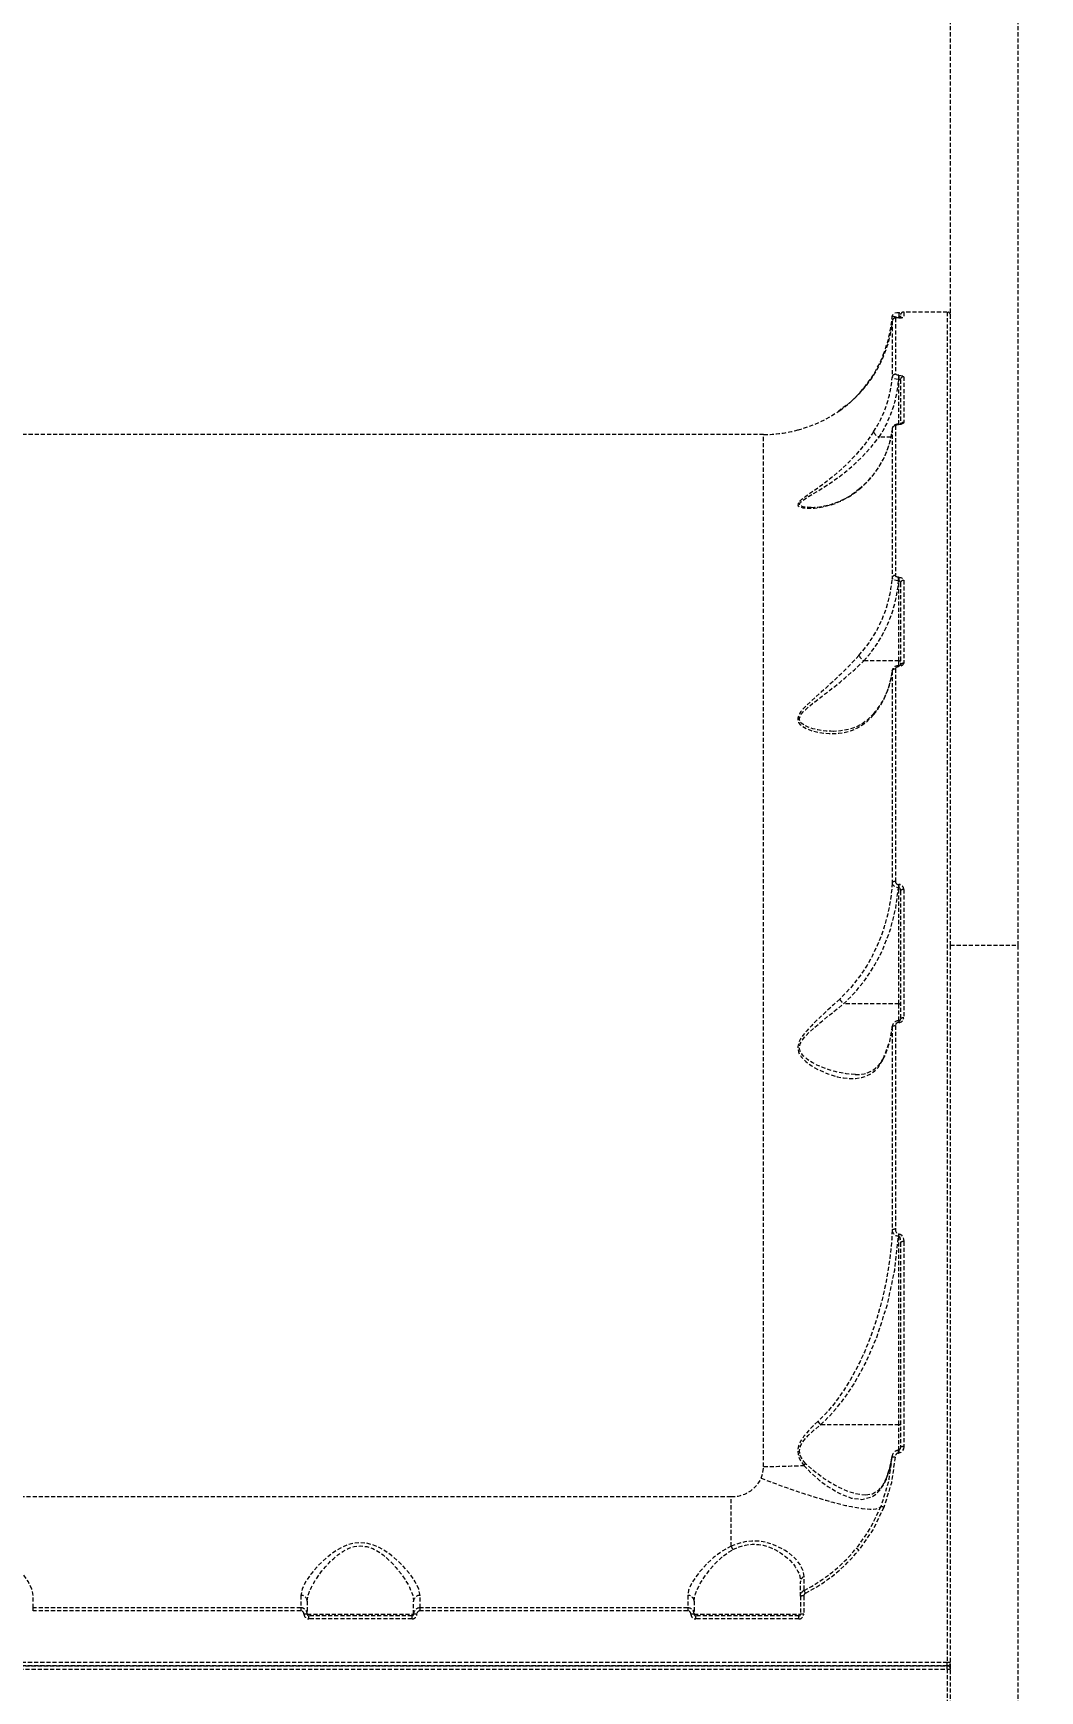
# Model space of a CAD drawing. Header units: millimetres. Extents: x -4585 to 3287, y -4875 to 2880.
# Drawn here: x -1965 to -1652, y 13 to 528 of the extents above; entities that cross this region are included whole.
import ezdxf

# ---------------------------------------------------------------- set-up
doc = ezdxf.new("R2010")
doc.units = ezdxf.units.MM
doc.linetypes.add('HIDDEN', pattern=[1.905, 1.27, -0.635])
for name, color, linetype in [('DIKOM_ОБЪЕКТ', 7, 'Continuous'), ('DIKOM_РАЗМЕР_ЗОНА', 7, 'Continuous'), ('DIKOM_РАЗМЕР_ОБЪЕКТА', 7, 'Continuous')]:
    doc.layers.add(name, color=color, linetype=linetype)
doc.styles.add('style1', font='arialbd.ttf', dxfattribs={"width": 0.8})
doc.dimstyles.new('1-50', dxfattribs={"dimtxt": 300, "dimasz": 200, "dimexe": 100, "dimexo": 0, "dimgap": 100, "dimtad": 1, "dimtxsty": 'style1', "dimcen": 200, "dimclrd": 7, "dimclre": 7, "dimclrt": 7, "dimadec": 1, "dimazin": 2, "dimtfac": 1, "dimtmove": 0, "dimatfit": 2, "dimfxl": 0, "dimlwd": 25, "dimlwe": 18, "dimarcsym": 0})

# ---------------------------------------------------------------- blocks, each defined once
blk = doc.blocks.new('*D4')
at = {"layer": 'Defpoints', "color": 0, "transparency": 16777216}
for p in [(830.37, 1380.22), (-2665.79, -2076.15), (1192.87, -2076.15)]:
    blk.add_point(p, dxfattribs=at)
at = {"layer": 'DIKOM_РАЗМЕР_ОБЪЕКТА', "color": 7, "lineweight": 18, "transparency": 16777216}
for p, q in [((830.37, 1380.22), (-2765.79, 1380.22)), ((1192.87, -2076.15), (-2765.79, -2076.15))]:
    blk.add_line(p, q, dxfattribs=at)
at = {"layer": 'DIKOM_РАЗМЕР_ОБЪЕКТА', "color": 7, "lineweight": 25, "transparency": 16777216}
blk.add_line((-2665.79, 1180.22), (-2665.79, -1876.15), dxfattribs=at)
at = {"layer": 'DIKOM_РАЗМЕР_ОБЪЕКТА', "color": 7, "transparency": 16777216}
for points in [[(-2699.12, 1180.22), (-2632.45, 1180.22), (-2665.79, 1380.22)], [(-2699.12, -1876.15), (-2632.45, -1876.15), (-2665.79, -2076.15)]]:
    blk.add_solid(points, dxfattribs=at)
at = {"layer": 'DIKOM_РАЗМЕР_ОБЪЕКТА', "color": 7, "transparency": 16777216, "insert": (-2918.96, -347.96), "char_height": 300, "attachment_point": 5, "rotation": 90, "style": 'style1'}
blk.add_mtext('3460', dxfattribs=at)
blk = doc.blocks.new('*D5')
at = {"layer": 'Defpoints', "color": 0, "transparency": 16777216}
for p in [(1786.15, 2879.61), (-4134.58, -4075.32), (1786.15, -4075.32)]:
    blk.add_point(p, dxfattribs=at)
at = {"layer": 'DIKOM_РАЗМЕР_ЗОНА', "color": 7, "lineweight": 18, "transparency": 16777216}
for p, q in [((1786.15, 2879.61), (-4234.58, 2879.61)), ((1786.15, -4075.32), (-4234.58, -4075.32))]:
    blk.add_line(p, q, dxfattribs=at)
at = {"layer": 'DIKOM_РАЗМЕР_ЗОНА', "color": 7, "lineweight": 25, "transparency": 16777216}
blk.add_line((-4134.58, 2679.61), (-4134.58, -3875.32), dxfattribs=at)
at = {"layer": 'DIKOM_РАЗМЕР_ЗОНА', "color": 7, "transparency": 16777216}
for points in [[(-4167.91, 2679.61), (-4101.24, 2679.61), (-4134.58, 2879.61)], [(-4167.91, -3875.32), (-4101.24, -3875.32), (-4134.58, -4075.32)]]:
    blk.add_solid(points, dxfattribs=at)
at = {"layer": 'DIKOM_РАЗМЕР_ЗОНА', "color": 7, "transparency": 16777216, "insert": (-4387.85, -597.85), "char_height": 300, "attachment_point": 5, "rotation": 90, "style": 'style1'}
blk.add_mtext('6960', dxfattribs=at)
blk = doc.blocks.new('*D6')
at = {"layer": 'Defpoints', "color": 0, "transparency": 16777216}
for p in [(1786.87, 89.91), (-2187.13, -162.46), (1786.87, -2650.25)]:
    blk.add_point(p, dxfattribs=at)
at = {"layer": 'DIKOM_РАЗМЕР_ОБЪЕКТА', "color": 7, "lineweight": 18, "transparency": 16777216}
for p, q in [((1786.87, 89.91), (1786.87, -2750.25)), ((-2187.13, -162.46), (-2187.13, -2750.25))]:
    blk.add_line(p, q, dxfattribs=at)
at = {"layer": 'DIKOM_РАЗМЕР_ОБЪЕКТА', "color": 7, "lineweight": 25, "transparency": 16777216}
blk.add_line((-1987.13, -2650.25), (1586.87, -2650.25), dxfattribs=at)
at = {"layer": 'DIKOM_РАЗМЕР_ОБЪЕКТА', "color": 7, "transparency": 16777216}
for points in [[(-1987.13, -2616.92), (-1987.13, -2683.59), (-2187.13, -2650.25)], [(1586.87, -2616.92), (1586.87, -2683.59), (1786.87, -2650.25)]]:
    blk.add_solid(points, dxfattribs=at)
at = {"layer": 'DIKOM_РАЗМЕР_ОБЪЕКТА', "color": 7, "transparency": 16777216, "insert": (-200.13, -2397.08), "char_height": 300, "attachment_point": 5, "style": 'style1'}
blk.add_mtext('4000', dxfattribs=at)

msp = doc.modelspace()

# ---------------------------------------------------------------- linework, layer by layer
at = {"layer": 'DIKOM_ОБЪЕКТ', "color": 7, "linetype": 'HIDDEN', "lineweight": 15}
for p, q in [((-1680.131, 244.698), (-1680.131, 822.153)), ((-1659.131, 244.698), (-1659.131, 771.115)), ((-1698.118, 439.925), (-1698.188, 439.987)), ((-1698.188, 438.32), (-1698.188, 420.928)), ((-1697.191, 439.242), (-1697.191, 421.812)), ((-1696.235, 439.355), (-1696.311, 439.351)), ((-1696.131, 439.357), (-1696.235, 439.357)), ((-1696.235, 439.352), (-1696.235, 439.357)), ((-1696.131, 439.352), (-1696.235, 439.352)), ((-1696.202, 439.343), (-1696.164, 439.612)), ((-1696.131, 440.947), (-1696.164, 440.947)), ((-1696.164, 440.947), (-1696.164, 439.612)), ((-1696.164, 439.612), (-1696.131, 439.612)), ((-1696.131, 440.947), (-1696.131, 439.612)), ((-1696.131, 439.357), (-1696.131, 439.612)), ((-1696.131, 439.352), (-1696.131, 439.357)), ((-1695.631, 439.954), (-1695.631, 439.223)), ((-1681.131, 441.115), (-1694.631, 441.115)), ((-1694.631, 441.115), (-1694.631, 439.519)), ((-1681.131, 441.115), (-1681.131, 22.117)), ((-1696.131, 421.51), (-1696.186, 421.51)), ((-1696.186, 420.226), (-1696.186, 421.51)), ((-1696.186, 420.226), (-1696.131, 420.226)), ((-1696.131, 421.51), (-1696.131, 420.226)), ((-1696.131, 406.308), (-1696.131, 420.226)), ((-1695.631, 420.101), (-1695.631, 406.356)), ((-1694.631, 421.053), (-1694.631, 406.852)), ((-1712.455, 412.11), (-1714.875, 410.315)), ((-1696.131, 406.308), (-1696.211, 406.308)), ((-1696.211, 406.225), (-1696.211, 406.308)), ((-1696.131, 406.225), (-1696.131, 406.308)), ((-1738.081, 403.115), (-2108.181, 403.115)), ((-1738.081, 82.963), (-1738.081, 403.115)), ((-1702.253, 402.346), (-1702.246, 402.345)), ((-1698.593, 402.345), (-1702.246, 402.345)), ((-1698.188, 404.965), (-1698.188, 358.68)), ((-1698.131, 405.343), (-1698.177, 404.996)), ((-1697.191, 405.814), (-1697.191, 359.427)), ((-1696.131, 406.225), (-1696.211, 406.225)), ((-1708.327, 386.345), (-1708.5, 386.083)), ((-1696.211, 358.817), (-1696.131, 358.817)), ((-1696.211, 357.686), (-1696.211, 358.817)), ((-1696.211, 357.686), (-1696.131, 357.686)), ((-1696.131, 358.817), (-1696.131, 357.686)), ((-1696.131, 332.885), (-1696.131, 357.686)), ((-1695.631, 357.075), (-1695.631, 331.552)), ((-1694.631, 357.877), (-1694.631, 332.156)), ((-1707.022, 332.886), (-1707.019, 332.885)), ((-1696.131, 332.885), (-1707.019, 332.885)), ((-1698.188, 329.782), (-1698.096, 330.088)), ((-1698.188, 329.782), (-1698.188, 263.95)), ((-1697.191, 330.465), (-1697.191, 264.488)), ((-1696.131, 331.405), (-1696.186, 331.405)), ((-1696.186, 331.144), (-1696.186, 331.405)), ((-1696.186, 331.144), (-1696.131, 331.144)), ((-1696.131, 331.405), (-1696.131, 332.885)), ((-1696.131, 331.405), (-1696.131, 331.144)), ((-1696.235, 263.522), (-1696.131, 263.522)), ((-1696.235, 263.522), (-1696.235, 262.622)), ((-1696.235, 262.622), (-1696.131, 262.622)), ((-1696.131, 263.522), (-1696.131, 262.622)), ((-1696.131, 226.468), (-1696.131, 262.622)), ((-1695.631, 261.427), (-1695.631, 221.658)), ((-1694.631, 262), (-1694.631, 222.137)), ((-1680.131, 244.698), (-1659.131, 244.698)), ((-1680.131, -202.468), (-1680.131, 244.698)), ((-1659.131, -202.468), (-1659.131, 244.698)), ((-1713.291, 226.468), (-1713.295, 226.469)), ((-1696.131, 226.468), (-1713.291, 226.468)), ((-1696.131, 221.245), (-1696.131, 226.468)), ((-1696.131, 221.245), (-1696.164, 221.245)), ((-1696.164, 221.245), (-1696.164, 220.72)), ((-1696.131, 221.245), (-1696.131, 220.72)), ((-1698.188, 219.31), (-1698.099, 219.696)), ((-1698.188, 219.31), (-1698.188, 156.271)), ((-1697.191, 219.748), (-1697.191, 156.57)), ((-1696.164, 220.72), (-1696.131, 220.72)), ((-1696.253, 155.095), (-1696.131, 155.095)), ((-1696.253, 155.095), (-1696.253, 154.457)), ((-1696.253, 154.457), (-1696.131, 154.457)), ((-1696.131, 154.457), (-1696.131, 155.095)), ((-1696.131, 95.927), (-1696.131, 154.457)), ((-1695.631, 152.416), (-1695.631, 88.928)), ((-1694.631, 152.729), (-1694.631, 89.09)), ((-1696.131, 95.927), (-1720.379, 95.927)), ((-1696.131, 87.977), (-1696.131, 95.927)), ((-1696.131, 87.977), (-1696.219, 87.977)), ((-1696.219, 87.134), (-1696.219, 87.977)), ((-1696.131, 87.977), (-1696.131, 87.134)), ((-1698.871, 82.784), (-1700.056, 79.195)), ((-1698.267, 86.163), (-1698.682, 83.752)), ((-1698.195, 86.177), (-1698.293, 85.746)), ((-1696.219, 87.134), (-1696.131, 87.134)), ((-1700.017, 79.234), (-1700.117, 78.858)), ((-2098.131, 73.617), (-1748.131, 73.617)), ((-1748.131, 58.209), (-1748.131, 73.617)), ((-1726.631, 42.728), (-1726.631, 47.217)), ((-1964.631, 39.115), (-1964.631, 42.972)), ((-1881.631, 42.972), (-1881.631, 39.115)), ((-1879.631, 41.165), (-1879.631, 37.115)), ((-1846.631, 37.115), (-1846.631, 41.165)), ((-1844.631, 39.115), (-1844.631, 42.972)), ((-1761.631, 42.972), (-1761.631, 39.115)), ((-1759.631, 41.165), (-1759.631, 37.115)), ((-1726.631, 42.728), (-1726.631, 37.115)), ((-1725.631, 42.78), (-1725.631, 37.153)), ((-1725.535, 44.512), (-1725.534, 44.642)), ((-1964.631, 38.156), (-1964.631, 39.115)), ((-1881.631, 39.115), (-1964.631, 39.115)), ((-1881.631, 38.156), (-1964.631, 38.156)), ((-1881.631, 39.115), (-1881.631, 38.156)), ((-1879.631, 37.115), (-1846.631, 37.115)), ((-1879.131, 35.65), (-1879.131, 36.615)), ((-1847.131, 36.615), (-1879.131, 36.615)), ((-1847.131, 35.65), (-1847.131, 36.615)), ((-1844.631, 38.156), (-1844.631, 39.115)), ((-1761.631, 39.115), (-1844.631, 39.115)), ((-1761.631, 38.156), (-1844.631, 38.156)), ((-1761.631, 39.115), (-1761.631, 38.156)), ((-1759.631, 37.115), (-1726.631, 37.115)), ((-1759.131, 35.65), (-1759.131, 36.615)), ((-1727.131, 36.615), (-1759.131, 36.615)), ((-1727.131, 35.65), (-1727.131, 36.615)), ((-1847.131, 35.65), (-1879.131, 35.65)), ((-1727.131, 35.65), (-1759.131, 35.65)), ((-1681.131, 22.117), (-2165.131, 22.117)), ((-1681.131, 21.115), (-2165.131, 21.115)), ((-2165.131, 21.115), (-1681.131, 21.115)), ((-1681.131, 21.615), (-1681.131, 22.117)), ((-1681.131, 21.115), (-1681.131, 21.615)), ((-1681.131, 20.615), (-1681.131, 21.115)), ((-1681.131, 20.113), (-1681.131, 20.615)), ((-2165.131, 20.113), (-1681.131, 20.113)), ((-1681.131, 20.113), (-1681.131, -398.885))]:
    msp.add_line(p, q, dxfattribs=at)
at = {"layer": 'DIKOM_ОБЪЕКТ', "color": 7, "linetype": 'HIDDEN', "lineweight": 15, "flags": 128}
for points in [[(-1696.164, 440.926), (-1696.782, 440.898), (-1697.377, 440.768), (-1697.658, 440.633), (-1697.9, 440.44), (-1698.073, 440.196), (-1698.156, 439.926)], [(-1700.947, 427.87), (-1700.962, 427.746), (-1700.898, 427.587), (-1700.841, 427.516)], [(-1696.186, 421.51), (-1696.572, 421.534), (-1696.897, 421.599), (-1697.115, 421.697), (-1697.191, 421.812)], [(-1696.186, 420.226), (-1696.952, 420.3), (-1697.602, 420.46), (-1698.036, 420.68), (-1698.188, 420.928)], [(-1696.131, 421.51), (-1695.555, 421.475), (-1695.07, 421.376), (-1694.745, 421.228), (-1694.631, 421.053)], [(-1696.131, 420.226), (-1695.946, 420.217), (-1695.858, 420.206), (-1695.777, 420.19), (-1695.69, 420.161), (-1695.649, 420.135), (-1695.631, 420.101)], [(-1727.413, 404.563), (-1727.462, 404.55), (-1727.278, 404.599), (-1726.913, 404.698), (-1726.469, 404.823), (-1725.897, 404.993), (-1724.276, 405.524), (-1722.358, 406.252), (-1720.369, 407.128), (-1717.422, 408.678), (-1714.474, 410.572)], [(-1694.631, 406.852), (-1694.741, 406.617), (-1695.058, 406.415), (-1695.284, 406.335), (-1695.545, 406.275), (-1695.832, 406.238), (-1696.131, 406.225)], [(-1703.956, 403.996), (-1705.419, 401.849), (-1707.078, 399.653), (-1708.939, 397.426), (-1711.775, 394.41), (-1714.713, 391.664), (-1716.704, 389.978), (-1718.747, 388.371), (-1720.753, 386.89), (-1722.302, 385.799), (-1723.692, 384.839), (-1725.174, 383.804), (-1726.294, 382.959), (-1726.826, 382.492), (-1727.201, 382.081), (-1727.475, 381.306), (-1727.314, 381.005), (-1726.96, 380.748), (-1726.515, 380.567), (-1725.934, 380.42), (-1724.279, 380.247), (-1722.311, 380.294), (-1720.273, 380.547), (-1717.259, 381.259), (-1714.25, 382.396), (-1711.303, 383.994), (-1708.5, 386.083)], [(-1723.336, 380.492), (-1725.184, 380.601), (-1725.804, 380.711), (-1726.338, 380.871), (-1726.76, 381.108), (-1726.946, 381.392), (-1726.893, 381.741), (-1726.772, 381.938), (-1726.588, 382.151), (-1726.15, 382.538), (-1725.533, 382.988), (-1724.184, 383.848), (-1722.72, 384.73), (-1721.198, 385.649), (-1719.642, 386.613), (-1718.068, 387.63), (-1716.499, 388.694), (-1714.812, 389.904), (-1713.4, 390.975), (-1711.315, 392.67), (-1709.339, 394.421), (-1707.443, 396.254), (-1704.722, 399.213), (-1702.253, 402.346)], [(-1697.191, 405.814), (-1697.12, 405.969), (-1696.913, 406.102), (-1696.765, 406.155), (-1696.595, 406.193), (-1696.407, 406.217), (-1696.211, 406.225)], [(-1696.211, 357.686), (-1696.978, 357.787), (-1697.619, 358.014), (-1698.039, 358.328), (-1698.188, 358.68)], [(-1696.211, 358.817), (-1696.408, 358.829), (-1696.595, 358.865), (-1696.766, 358.923), (-1696.914, 359), (-1697.121, 359.198), (-1697.191, 359.427)], [(-1696.131, 358.817), (-1695.831, 358.798), (-1695.544, 358.742), (-1695.284, 358.653), (-1695.057, 358.533), (-1694.74, 358.229), (-1694.631, 357.877)], [(-1708.5, 334.604), (-1711.207, 331.71), (-1714.225, 328.698), (-1716.206, 326.822), (-1718.242, 324.957), (-1720.254, 323.157), (-1721.799, 321.785), (-1723.21, 320.516), (-1724.715, 319.102), (-1725.902, 317.863), (-1726.492, 317.147), (-1726.943, 316.487), (-1727.473, 315.083), (-1727.445, 314.428), (-1727.212, 313.808), (-1726.821, 313.27), (-1726.316, 312.801), (-1724.742, 311.858), (-1722.802, 311.134), (-1720.767, 310.65), (-1717.752, 310.32), (-1714.731, 310.425), (-1712.728, 310.758), (-1710.791, 311.313), (-1708.951, 312.097), (-1706.229, 313.862), (-1703.956, 316.151)], [(-1716.435, 311.033), (-1716.492, 311.033), (-1716.521, 311.033), (-1716.535, 311.033), (-1716.542, 311.033), (-1716.546, 311.033), (-1716.548, 311.033), (-1716.549, 311.033), (-1716.549, 311.033), (-1716.55, 311.033), (-1716.55, 311.033), (-1716.55, 311.033), (-1716.55, 311.033), (-1716.55, 311.033), (-1717.272, 311.047), (-1718.707, 311.134), (-1719.678, 311.24), (-1721.231, 311.49), (-1722.762, 311.852), (-1724.234, 312.343), (-1725.577, 313.002), (-1726.186, 313.445), (-1726.614, 313.903), (-1726.904, 314.494), (-1726.941, 315.122), (-1726.74, 315.766), (-1726.553, 316.11), (-1726.308, 316.471), (-1725.763, 317.118), (-1725.135, 317.746), (-1724.055, 318.702), (-1722.894, 319.649), (-1721.679, 320.6), (-1720.46, 321.539), (-1719.167, 322.532), (-1717.593, 323.751), (-1716.025, 324.989), (-1714.363, 326.335), (-1712.936, 327.524), (-1709.926, 330.155), (-1707.022, 332.886), (-1707.022, 332.886)], [(-1698.188, 329.782), (-1698.157, 329.918), (-1698.093, 330.047), (-1697.996, 330.165), (-1697.872, 330.268), (-1697.724, 330.351), (-1697.557, 330.414), (-1697.377, 330.452), (-1697.191, 330.465)], [(-1697.191, 330.465), (-1697.115, 330.725), (-1696.897, 330.945), (-1696.572, 331.091), (-1696.186, 331.144)], [(-1695.631, 332.723), (-1695.669, 332.785), (-1695.778, 332.838), (-1695.94, 332.873), (-1696.131, 332.885)], [(-1694.631, 332.156), (-1694.745, 331.77), (-1695.07, 331.441), (-1695.555, 331.221), (-1696.131, 331.144)], [(-1695.604, 331.552), (-1695.599, 331.552), (-1695.648, 331.511), (-1695.714, 331.478), (-1695.815, 331.444), (-1695.955, 331.417), (-1696.131, 331.405)], [(-1703.824, 316.659), (-1705.709, 314.682), (-1707.63, 313.3), (-1709.231, 312.47), (-1710.427, 311.998), (-1711.232, 311.742), (-1712.366, 311.455), (-1714.084, 311.169), (-1716.418, 311.033)], [(-1703.806, 316.618), (-1703.909, 316.456), (-1703.956, 316.151)], [(-1698.188, 263.95), (-1698.473, 260.764), (-1698.987, 257.297), (-1699.674, 254.023), (-1700.671, 250.395), (-1701.753, 247.248), (-1702.845, 244.564), (-1704.326, 241.453), (-1705.966, 238.509), (-1707.775, 235.703), (-1711.06, 231.481), (-1714.474, 227.971)], [(-1713.295, 226.469), (-1709.61, 230.156), (-1706.369, 234.199), (-1703.565, 238.543), (-1701.221, 243.09), (-1698.8, 249.353), (-1697.126, 255.913), (-1696.235, 262.622)], [(-1697.191, 264.488), (-1697.377, 264.477), (-1697.557, 264.447), (-1697.724, 264.399), (-1697.872, 264.332), (-1697.996, 264.252), (-1698.093, 264.159), (-1698.157, 264.057), (-1698.188, 263.95)], [(-1698.188, 263.95), (-1698.056, 263.504), (-1697.677, 263.087), (-1697.391, 262.909), (-1697.045, 262.764), (-1696.655, 262.666), (-1696.235, 262.622)], [(-1696.131, 262.622), (-1696.061, 262.61), (-1695.991, 262.574), (-1695.858, 262.428), (-1695.721, 262.111), (-1695.631, 261.427)], [(-1694.631, 262), (-1694.827, 261.989), (-1695.014, 261.957), (-1695.187, 261.904), (-1695.338, 261.832), (-1695.463, 261.745), (-1695.555, 261.646), (-1695.612, 261.539), (-1695.631, 261.427)], [(-1714.474, 227.971), (-1716.43, 226.177), (-1718.422, 224.343), (-1720.373, 222.521), (-1721.88, 221.077), (-1723.257, 219.701), (-1724.718, 218.128), (-1725.878, 216.699), (-1726.457, 215.851), (-1726.906, 215.05), (-1727.46, 213.287), (-1727.464, 212.416), (-1727.272, 211.564), (-1726.937, 210.82), (-1726.446, 210.077), (-1724.952, 208.551), (-1723.093, 207.206), (-1721.137, 206.095), (-1718.203, 204.807), (-1715.251, 203.893), (-1713.312, 203.505), (-1711.418, 203.313), (-1709.6, 203.332), (-1707.761, 203.605), (-1706.105, 204.137), (-1704.626, 204.922), (-1703.546, 205.752), (-1702.585, 206.743), (-1700.947, 209.313)], [(-1709.604, 204.618), (-1711.023, 204.661), (-1712.428, 204.798), (-1713.979, 205.042), (-1715.857, 205.458), (-1718.031, 206.097), (-1720.051, 206.845), (-1721.546, 207.509), (-1723.009, 208.275), (-1724.416, 209.172), (-1725.7, 210.256), (-1726.274, 210.933), (-1726.671, 211.605), (-1726.922, 212.421), (-1726.931, 213.257), (-1726.719, 214.071), (-1726.061, 215.292), (-1725.149, 216.446), (-1723.806, 217.823), (-1722.361, 219.134), (-1720.872, 220.4), (-1719.364, 221.635), (-1717.174, 223.389), (-1715.202, 224.953), (-1713.291, 226.468)], [(-1695.631, 226.305), (-1695.669, 226.367), (-1695.778, 226.42), (-1695.94, 226.455), (-1696.131, 226.468)], [(-1695.631, 221.658), (-1695.612, 221.752), (-1695.562, 221.834)], [(-1698.176, 219.663), (-1699.008, 214.822), (-1700.92, 209.781)], [(-1698.188, 219.31), (-1698.157, 219.397), (-1698.093, 219.48), (-1697.996, 219.556), (-1697.872, 219.622), (-1697.724, 219.675), (-1697.557, 219.715), (-1697.377, 219.74), (-1697.191, 219.748)], [(-1698.188, 156.271), (-1698.356, 153.417), (-1698.618, 150.385), (-1698.957, 147.418), (-1699.095, 146.373), (-1699.253, 145.268), (-1699.432, 144.105), (-1699.633, 142.884), (-1699.858, 141.606), (-1700.11, 140.271), (-1700.455, 138.572), (-1701.115, 135.645), (-1701.698, 133.325), (-1702.306, 131.11), (-1703.02, 128.721), (-1703.716, 126.565), (-1704.384, 124.639), (-1705.605, 121.401), (-1706.83, 118.464), (-1708.176, 115.529), (-1709.668, 112.576), (-1711.162, 109.887), (-1713.425, 106.254), (-1715.704, 103.059), (-1718.458, 99.737), (-1721.228, 96.927)], [(-1720.387, 95.929), (-1716.555, 99.743), (-1713.085, 104.025), (-1709.994, 108.622), (-1706.107, 115.736), (-1702.904, 123.178), (-1699.627, 133.389), (-1697.414, 143.831), (-1696.253, 154.457)], [(-1697.191, 156.57), (-1697.377, 156.564), (-1697.557, 156.547), (-1697.724, 156.52), (-1697.872, 156.483), (-1697.996, 156.438), (-1698.093, 156.387), (-1698.157, 156.33), (-1698.188, 156.271)], [(-1697.191, 156.57), (-1697.145, 156.103), (-1696.995, 155.655), (-1696.864, 155.44), (-1696.707, 155.272), (-1696.489, 155.14), (-1696.253, 155.095)], [(-1696.131, 155.095), (-1695.935, 155.075), (-1695.743, 155.015), (-1695.411, 154.806), (-1694.952, 154.194), (-1694.708, 153.478), (-1694.631, 152.729)], [(-1696.131, 154.457), (-1696.092, 154.45), (-1696.052, 154.43), (-1695.973, 154.351), (-1695.826, 154.034), (-1695.708, 153.502), (-1695.631, 152.416)], [(-1694.631, 152.729), (-1694.827, 152.723), (-1695.014, 152.705), (-1695.187, 152.676), (-1695.338, 152.637), (-1695.463, 152.59), (-1695.555, 152.536), (-1695.612, 152.477), (-1695.631, 152.416)], [(-1721.228, 96.927), (-1722.771, 95.464), (-1724.132, 94.056), (-1725.564, 92.348), (-1726.6, 90.769), (-1727.063, 89.789), (-1727.357, 88.844), (-1727.485, 87.821), (-1727.407, 86.809), (-1727.152, 85.874), (-1726.72, 84.923), (-1725.604, 83.286)], [(-1724.98, 83.799), (-1725.635, 84.538), (-1726.151, 85.248), (-1726.619, 86.123), (-1726.885, 86.979), (-1726.95, 87.928), (-1726.774, 88.892), (-1726.429, 89.738), (-1725.902, 90.624), (-1724.27, 92.554), (-1722.486, 94.208), (-1720.379, 95.927)], [(-1721.228, 96.927), (-1720.832, 96.42), (-1720.387, 95.929)], [(-1695.631, 95.765), (-1695.669, 95.826), (-1695.778, 95.879), (-1695.94, 95.914), (-1696.131, 95.927)], [(-1694.631, 89.09), (-1694.722, 88.421), (-1695.001, 87.806), (-1695.222, 87.535), (-1695.481, 87.328), (-1695.798, 87.183), (-1696.131, 87.134)], [(-1695.615, 88.958), (-1695.682, 88.538), (-1695.834, 88.198), (-1695.928, 88.081), (-1696.017, 88.01), (-1696.054, 87.992), (-1696.084, 87.982), (-1696.131, 87.977)], [(-1738.841, 79.321), (-1738.272, 81.099), (-1738.081, 82.963)], [(-1725.604, 83.286), (-1723.213, 80.798), (-1720.715, 78.655), (-1718.187, 76.791), (-1714.487, 74.586), (-1710.926, 73.176), (-1707.621, 72.747), (-1704.636, 73.473), (-1703.299, 74.32), (-1702.092, 75.502), (-1701.032, 77.008), (-1700.117, 78.858)], [(-1706.386, 74.083), (-1707.914, 74.175), (-1709.726, 74.527), (-1710.894, 74.866), (-1712.132, 75.309), (-1713.442, 75.861), (-1714.605, 76.415), (-1715.886, 77.089), (-1717.286, 77.898), (-1719.251, 79.151), (-1721.205, 80.54), (-1723.129, 82.074), (-1724.98, 83.799)], [(-1698.293, 85.746), (-1699.411, 77.997), (-1701.738, 70.499)], [(-1697.297, 85.826), (-1698.437, 77.908), (-1700.81, 70.243)], [(-1700.117, 78.858), (-1698.974, 82.259), (-1698.293, 85.746)], [(-1738.841, 79.321), (-1736.2, 78.309), (-1733.573, 77.333), (-1730.972, 76.398), (-1728.411, 75.509), (-1725.903, 74.669), (-1723.459, 73.883), (-1721.094, 73.156), (-1718.817, 72.49), (-1716.642, 71.889), (-1714.578, 71.357), (-1712.637, 70.895), (-1710.828, 70.507), (-1709.16, 70.194), (-1707.641, 69.957), (-1706.28, 69.798), (-1705.082, 69.718), (-1704.055, 69.718), (-1703.203, 69.796), (-1702.531, 69.953), (-1702.042, 70.188), (-1701.738, 70.499)], [(-1699.963, 79.424), (-1701.188, 77.034), (-1702.639, 75.382), (-1704.353, 74.403), (-1706.408, 74.074)], [(-1701.738, 70.499), (-1705.048, 63.745), (-1709.348, 57.558)], [(-1700.81, 70.243), (-1704.186, 63.339), (-1708.572, 57.012)], [(-1964.631, 42.972), (-1965.031, 44.937), (-1966.122, 47.165), (-1967.787, 49.584), (-1969.916, 52.067), (-1971.597, 53.731), (-1973.485, 55.347), (-1975.521, 56.801), (-1977.303, 57.82), (-1979.081, 58.585), (-1981.104, 59.132), (-1983.116, 59.318), (-1985.131, 59.138), (-1987.158, 58.594), (-1988.941, 57.829), (-1990.729, 56.809), (-1993.77, 54.53), (-1996.338, 52.076), (-1998.486, 49.572), (-2000.146, 47.157), (-2001.238, 44.92), (-2001.631, 42.972)], [(-1844.631, 42.972), (-1845.031, 44.937), (-1846.121, 47.165), (-1847.787, 49.584), (-1849.916, 52.067), (-1851.597, 53.731), (-1853.485, 55.347), (-1855.521, 56.801), (-1857.303, 57.82), (-1859.081, 58.585), (-1861.104, 59.132), (-1863.116, 59.318), (-1865.131, 59.138), (-1867.158, 58.594), (-1868.941, 57.829), (-1870.729, 56.809), (-1873.77, 54.53), (-1876.338, 52.076), (-1878.486, 49.572), (-1880.146, 47.157), (-1881.238, 44.92), (-1881.631, 42.972)], [(-1879.631, 41.165), (-1879.48, 42.455), (-1879.046, 43.893), (-1878.343, 45.486), (-1877.72, 46.644), (-1876.91, 47.966), (-1876.032, 49.249), (-1875.052, 50.545), (-1873.983, 51.832), (-1872.817, 53.1), (-1871.427, 54.439), (-1870.14, 55.516), (-1868.607, 56.587), (-1866.914, 57.486), (-1865.989, 57.844), (-1865.077, 58.103), (-1863.107, 58.328), (-1861.152, 58.095), (-1860.239, 57.833), (-1859.314, 57.47), (-1858.198, 56.908), (-1857.129, 56.246), (-1856.103, 55.501), (-1855.086, 54.661), (-1853.999, 53.654), (-1852.986, 52.615), (-1852.104, 51.628), (-1851.2, 50.532), (-1850.232, 49.249), (-1849.358, 47.973), (-1848.546, 46.65), (-1847.922, 45.491), (-1846.979, 43.198), (-1846.631, 41.165)], [(-1748.131, 58.209), (-1751.057, 56.595), (-1753.611, 54.666), (-1755.823, 52.609), (-1757.743, 50.496), (-1759.332, 48.418), (-1760.558, 46.425), (-1761.349, 44.594), (-1761.631, 42.972)], [(-1759.631, 41.165), (-1759.52, 42.257), (-1759.2, 43.459), (-1758.683, 44.771), (-1758.207, 45.753), (-1757.606, 46.84), (-1756.992, 47.839), (-1756.21, 48.998), (-1755.399, 50.1), (-1754.521, 51.199), (-1753.466, 52.41), (-1752.561, 53.36), (-1751.001, 54.813), (-1749.405, 56.06), (-1747.591, 57.163)], [(-1725.506, 48.803), (-1725.874, 50.807), (-1726.777, 52.56), (-1727.958, 54.049), (-1729.186, 55.235), (-1730.424, 56.216), (-1731.363, 56.856), (-1731.85, 57.158), (-1731.949, 57.217), (-1731.969, 57.229), (-1731.973, 57.232), (-1731.975, 57.232), (-1731.975, 57.232), (-1731.975, 57.232), (-1731.975, 57.232), (-1731.975, 57.232), (-1731.975, 57.232), (-1735.414, 58.848), (-1737.397, 59.431), (-1739.514, 59.778), (-1741.72, 59.832), (-1743.934, 59.567), (-1746.092, 59.003), (-1748.131, 58.209)], [(-1747.591, 57.163), (-1745.701, 58.002), (-1743.684, 58.593), (-1741.598, 58.857), (-1739.517, 58.765), (-1738.199, 58.528), (-1736.923, 58.169), (-1735.687, 57.703), (-1734.641, 57.216), (-1733.577, 56.632), (-1732.51, 55.95), (-1731.888, 55.503), (-1731.256, 55.008), (-1730.622, 54.465), (-1729.996, 53.873), (-1729.095, 52.901), (-1728.622, 52.315), (-1728.387, 51.996), (-1728.27, 51.83), (-1728.212, 51.746), (-1728.183, 51.704), (-1728.169, 51.682), (-1728.162, 51.671), (-1728.158, 51.666), (-1728.157, 51.663), (-1728.156, 51.662), (-1728.155, 51.661), (-1728.155, 51.661), (-1728.155, 51.661), (-1728.155, 51.661), (-1728.155, 51.661), (-1728.155, 51.661), (-1728.155, 51.661), (-1728.155, 51.661), (-1728.07, 51.532), (-1727.783, 51.064), (-1727.416, 50.376), (-1727.184, 49.855), (-1727.022, 49.427), (-1726.718, 48.242), (-1726.631, 47.217)], [(-1725.532, 44.79), (-1725.526, 45.614), (-1725.517, 46.953), (-1725.506, 48.803)]]:
    msp.add_lwpolyline(points, dxfattribs=at)
at = {"layer": 'DIKOM_ОБЪЕКТ', "color": 7, "linetype": 'HIDDEN', "lineweight": 15}
for centre, radius, start, end in [((-1736.447, 442.247), 38.55, 304.75007, 352.95695), ((-1739.347, 442.986), 41.268, 338.51382, 355.82703), ((-1697.194, 438.245), 0.998, 89.83933, 175.27269), ((-1696.384, 444.908), 5.301, 250.90834, 272.38097), ((-1696.44, 436.481), 2.878, 85.91744, 105.13667), ((-1696.165, 440.596), 0.333, 19.11547, 84.24873), ((-1696.084, 440.083), 0.474, 264.21132, 342.72697), ((-1695.826, 444.137), 4.795, 266.34618, 284.4275), ((-1694.631, 440.115), 1, 90, 180), ((-1681.131, 440.115), 1, 0, 90), ((-1736.565, 441.782), 38.239, 309.44092, 338.66472), ((-1697.215, 420.828), 0.984, 88.62391, 171.58691), ((-1734.364, 423.815), 36.297, 326.90445, 355.31638), ((-1734.199, 423.154), 38.132, 326.92586, 355.46559), ((-1694.658, 420.073), 0.981, 88.4634, 173.22564), ((-1696.5, 404.532), 1.799, 80.7485, 155.84091), ((-1703.355, 465.37), 59.521, 276.97097, 277.5797), ((-1694.651, 405.84), 1.012, 88.89187, 148.17096), ((-1738.081, 443.115), 40, 270, 285.46711), ((-1726.358, 408.211), 28.436, 308.90555, 352.15925), ((-1725.955, 408.136), 28.028, 308.67782, 351.12631), ((-1700.954, 405.487), 3.398, 207.96164, 247.53917), ((-1697.233, 404.841), 0.974, 87.55602, 168.92786), ((-1723.997, 404.233), 23.756, 271.62618, 311.24797), ((-1738.426, 361.671), 40.351, 317.87266, 355.70617), ((-1737.786, 361.058), 41.717, 317.51955, 355.26506), ((-1697.281, 358.479), 0.952, 84.56746, 162.4063), ((-1696.183, 357.144), 0.556, 352.84444, 84.69198), ((-1694.733, 356.948), 0.934, 83.75998, 164.14089), ((-1680.548, 346.174), 0.43, 14.40028, 67.70548), ((-1703.787, 337.241), 5.425, 209.68848, 233.39636), ((-1724.122, 332.771), 26.132, 320.50687, 352.93545), ((-1723.028, 332.713), 25.059, 319.84242, 353.4801), ((-1696.325, 329.467), 1.943, 85.90787, 158.99928), ((-1694.703, 331.137), 1.022, 85.9765, 152.69502), ((-1696.241, 264.47), 0.95, 178.96643, 270.40186), ((-1696.138, 262.017), 1.507, 359.35523, 89.74376), ((-1707.902, 231.944), 7.685, 211.22175, 225.43715), ((-1696.159, 219.206), 2.039, 90.15777, 166.62892), ((-1696.1, 222.199), 1.479, 268.79356, 353.32635), ((-1696.137, 221.813), 0.576, 270.53557, 2.1119), ((-1694.738, 220.832), 1.309, 85.3244, 129.01381), ((-1727.078, 221.913), 29.01, 334.25774, 354.7754), ((-1696.181, 219.704), 1.017, 89.06119, 173.42), ((-1708.87, 213.317), 8.738, 264.82333, 335.88649), ((-1700.132, 209.49), 0.834, 154.9777, 192.22692), ((-1696.257, 156.404), 1.947, 187.28244, 270.11973), ((-1720.378, 95.943), 0.0168, 235.40454, 265.1082), ((-1696.076, 85.837), 2.179, 93.75667, 171.84397), ((-1694.908, 87.216), 1.894, 81.58858, 112.44056), ((-1737.946, 319.79), 236.827, 269.96725, 272.98732), ((-1721.432, 78.854), 6.086, 125.65958, 133.27368), ((-1697.686, 83.682), 2.179, 79.73571, 106.17718), ((-1695.994, 85.878), 1.305, 99.91456, 182.3023), ((-1747.874, 83.711), 10.097, 268.5373, 333.45416), ((-1702.03, 67.868), 2.671, 62.81488, 83.70921), ((-1754.554, 54.231), 7.556, 22.83605, 31.77919), ((-1748.128, 89.111), 49.995, 296.86587, 320.86646), ((-1748.212, 89.19), 51.056, 296.93661, 320.93158), ((-1711.31, 54.059), 4.027, 47.16843, 60.84352), ((-1724.88, 47.153), 1.764, 110.77774, 172.92589), ((-1881.527, 41.05), 1.926, 10.14665, 93.10211), ((-1844.736, 41.05), 1.925, 86.88375, 169.87486), ((-1761.527, 41.05), 1.925, 10.12514, 93.11625), ((-1724.632, 42.728), 2, 116.86237, 180.51545), ((-1725.915, 37.229), 5.558, 87.07529, 97.40604), ((-1724.627, 42.78), 1.004, 117.02, 180.02005), ((-1734.836, 39.032), 10.801, 25.45286, 30.56096), ((-1881.631, 37.115), 2, 359.65867, 90.00289), ((-1881.632, 37.155), 1.001, 358.35572, 89.98598), ((-1880.347, 29.678), 7.48, 84.50773, 92.17567), ((-1879.129, 37.151), 1.502, 179.91999, 269.91877), ((-1879.131, 37.115), 0.5, 180.03407, 269.95057), ((-1847.133, 37.151), 1.502, 270.07515, 0.077), ((-1847.131, 37.115), 0.5, 269.99916, 359.05805), ((-1844.631, 37.115), 2, 89.99658, 179.70462), ((-1845.915, 29.673), 7.485, 87.82657, 95.49121), ((-1844.63, 37.156), 1.001, 90.05358, 180.13553), ((-1761.631, 37.115), 2, 0, 89.99836), ((-1761.632, 37.155), 1.001, 358.58744, 89.97682), ((-1760.348, 29.668), 7.491, 84.5127, 92.16975), ((-1759.13, 37.151), 1.502, 179.90885, 269.93399), ((-1759.131, 37.115), 0.5, 178.8238, 270.01041), ((-1727.133, 37.151), 1.502, 270.08426, 0.07699), ((-1727.132, 37.115), 0.5, 270.04474, 359.96658), ((-1725.915, 29.678), 7.48, 87.82433, 95.49227), ((-1680.853, -99.078), 121.196, 89.65882, 90.13154), ((-1681.131, 22.115), 1, 270, 0), ((-1681.131, 20.115), 1, 0, 90), ((-1680.853, 141.308), 121.196, 269.86846, 270.34118)]:
    msp.add_arc(centre, radius, start, end, dxfattribs=at)

# ---------------------------------------------------------------- dimensions: what is measured, and where the dimension line sits
at = {"layer": 'DIKOM_РАЗМЕР_ЗОНА'}
dim = msp.add_linear_dim(base=(-4134.577, -4075.32), p1=(1786.151, 2879.614), p2=(1786.151, -4075.32), angle=90, text='6960', dimstyle='1-50', dxfattribs=at)
dim.commit()
dim.dimension.update_dxf_attribs({"geometry": '*D5', "text_midpoint": (-4134.577, -597.853), "dimtype": 160})
at = {"layer": 'DIKOM_РАЗМЕР_ОБЪЕКТА'}
dim = msp.add_linear_dim(base=(-2665.788, -2076.15), p1=(830.369, 1380.225), p2=(1192.869, -2076.15), angle=90, text='3460', dimstyle='1-50', dxfattribs=at)
dim.commit()
dim.dimension.update_dxf_attribs({"geometry": '*D4', "text_midpoint": (-2665.788, -347.963), "dimtype": 160})
dim = msp.add_linear_dim(base=(1786.869, -2650.254), p1=(-2187.131, -162.46), p2=(1786.869, 89.913), text='4000', dimstyle='1-50', dxfattribs=at)
dim.commit()
dim.dimension.update_dxf_attribs({"geometry": '*D6', "text_midpoint": (-200.131, -2650.254), "dimtype": 160})

doc.saveas('drawing.dxf')
